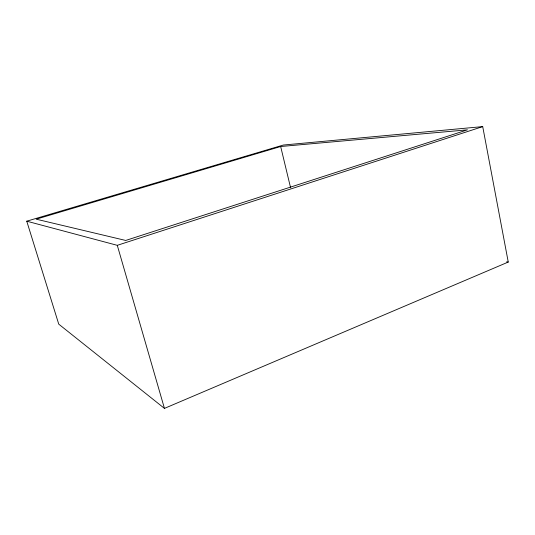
<?xml version="1.0" encoding="UTF-8"?>
<svg xmlns="http://www.w3.org/2000/svg" width="535" height="535" viewBox="0 0 535 535"><rect width="100%" height="100%" fill="white"/><g stroke="black" fill="none" stroke-linecap="round" stroke-linejoin="round"><path stroke-width="0.8" d="M164.446 408.392L508.25 262.056L482.717 126.608L283.309 145.038L26.75 221.189L58.75 324.15L164.446 408.392L117.285 245.331L26.75 221.189M117.285 245.331L482.717 126.608M280.668 146.516L36.193 219.183L125.705 240.456L467.443 129.838L280.668 146.516L290.599 187.785M506.591 261.849L508.25 262.056"/></g></svg>
